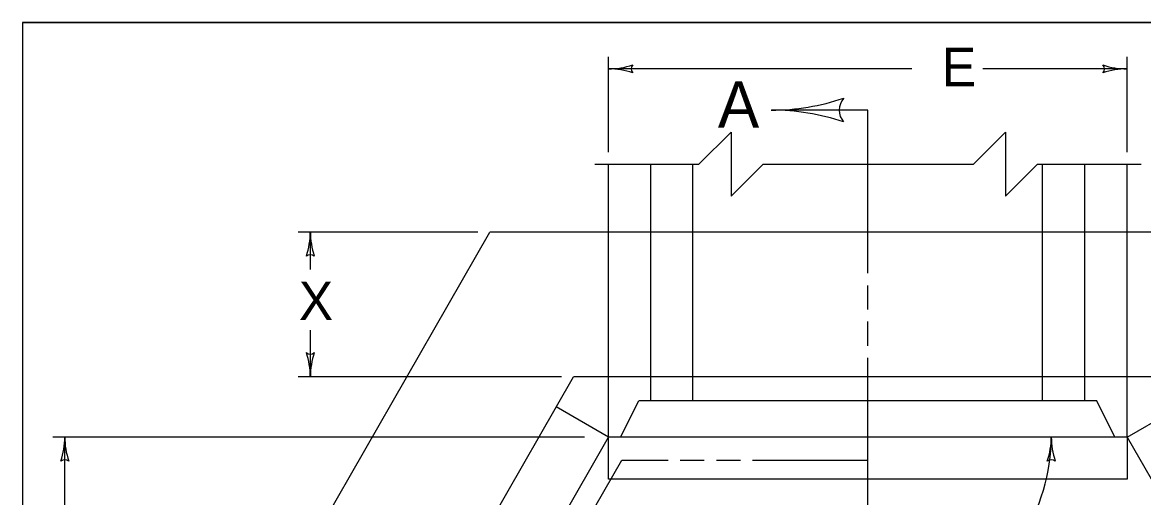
# Model space of a CAD drawing. Extents: x 1007 to 1035.5, y 1000.5 to 1021.5.
# Drawn here: x 1007 to 1012.81, y 1019.04 to 1021.5 of the extents above; entities that cross this region are included whole.
import ezdxf

# ---------------------------------------------------------------- set-up
doc = ezdxf.new("R2010")
doc.units = 0
for name, color, linetype in [('Level 1', 7, 'Continuous'), ('Level 10', 7, 'Continuous'), ('Level 11', 7, 'Continuous')]:
    doc.layers.add(name, color=color, linetype=linetype)

msp = doc.modelspace()

# ---------------------------------------------------------------- linework, layer by layer
at = {"layer": 'Level 1'}
for p, q in [((1010.0382, 1020.8278), (1010.0382, 1021.3216)), ((1012.7256, 1020.8278), (1012.7256, 1021.3216)), ((1011.6098, 1021.2591), (1010.0382, 1021.2591)), ((1012.7256, 1021.2591), (1011.9776, 1021.2591)), ((1011.3819, 1021.0455), (1010.8819, 1021.0455)), ((1011.3819, 1020.1996), (1011.3819, 1021.0455)), ((1010.0382, 1019.6636), (1010.0382, 1020.7653)), ((1010.2568, 1019.5387), (1010.2568, 1020.7653)), ((1010.4755, 1019.5387), (1010.4755, 1020.7653)), ((1012.2881, 1019.5387), (1012.2881, 1020.7653)), ((1012.5068, 1019.5387), (1012.5068, 1020.7653)), ((1012.7256, 1019.6636), (1012.7256, 1020.7653)), ((1007.3942, 1016.8802), (1009.423, 1020.4136)), ((1009.3605, 1020.4136), (1008.4298, 1020.4136)), ((1008.4923, 1020.4136), (1008.4923, 1020.2193)), ((1013.3406, 1020.4136), (1009.423, 1020.4136)), ((1011.3819, 1020.0121), (1011.3819, 1020.1371)), ((1011.3819, 1019.8246), (1011.3819, 1019.9496)), ((1008.4923, 1019.9054), (1008.4923, 1019.6636)), ((1011.3819, 1019.2312), (1011.3819, 1019.7621)), ((1008.0446, 1016.5068), (1009.8572, 1019.6636)), ((1009.7947, 1019.6636), (1008.4298, 1019.6636)), ((1012.9065, 1019.6636), (1009.8572, 1019.6636)), ((1010.0382, 1019.3512), (1010.0382, 1019.6636)), ((1012.7256, 1019.3512), (1012.7256, 1019.6636)), ((1010.0379, 1019.3513), (1009.7671, 1019.5068)), ((1010.1006, 1019.3512), (1010.1943, 1019.5387)), ((1012.5693, 1019.5387), (1010.1943, 1019.5387)), ((1012.6631, 1019.3512), (1012.5693, 1019.5387)), ((1012.7255, 1019.3511), (1012.9966, 1019.5068)), ((1009.9132, 1019.3512), (1007.157, 1019.3512)), ((1007.2195, 1018.1629), (1007.2195, 1019.3512)), ((1008.3157, 1016.3512), (1010.0382, 1019.3512)), ((1012.7256, 1019.3512), (1010.0382, 1019.3512)), ((1010.0382, 1019.1324), (1010.0382, 1019.3512)), ((1011.3819, 1017.916), (1011.3819, 1019.3512)), ((1012.7256, 1019.3512), (1014.4481, 1016.3512)), ((1012.7256, 1019.3512), (1012.7256, 1019.1324)), ((1009.8248, 1018.7413), (1010.1076, 1019.2312)), ((1010.1076, 1019.2312), (1010.3468, 1019.2312)), ((1010.4093, 1019.2312), (1010.5343, 1019.2312)), ((1010.5968, 1019.2312), (1010.7218, 1019.2312)), ((1010.7843, 1019.2312), (1011.3819, 1019.2312)), ((1012.7256, 1019.1324), (1010.0382, 1019.1324))]:
    msp.add_line(p, q, dxfattribs=at)
for points in [[(1009.9662, 1020.7653), (1010.5068, 1020.7653), (1010.6735, 1020.932), (1010.6735, 1020.5987), (1010.8402, 1020.7653), (1011.0902, 1020.7653)], [(1011.0902, 1020.7653), (1011.929, 1020.7653), (1012.0957, 1020.932), (1012.0957, 1020.5987), (1012.2623, 1020.7653), (1012.7994, 1020.7653)]]:
    msp.add_lwpolyline(points, dxfattribs=at)
for centre, radius, start, end in [((1010.0382, 1021.65), 0.3909, 269.98778, 270), ((1010.0382, 1021.65), 0.3909, 270, 288.66878), ((1010.0382, 1020.8681), 0.3909, 71.34716, 89.99389), ((1010.1868, 1021.259), 0.0313, 138.7746, 220.89129), ((1012.5769, 1021.2591), 0.0313, 318.7746, 40.89129), ((1012.7256, 1020.8681), 0.3909, 90, 108.66878), ((1012.7256, 1021.65), 0.3909, 251.34716, 269.99389), ((1012.7256, 1020.8681), 0.3909, 89.98778, 90), ((1010.8819, 1022.2174), 1.1719, 270, 288.66878), ((1011.3275, 1021.0454), 0.0938, 138.7746, 220.89129), ((1010.8819, 1022.2174), 1.1719, 269.98778, 270), ((1010.8819, 1019.8736), 1.1719, 71.34716, 89.99389), ((1008.1014, 1020.4136), 0.3909, 341.34716, 359.99389), ((1008.8833, 1020.4136), 0.3909, 179.98778, 180), ((1008.8833, 1020.4136), 0.3909, 180, 198.66878), ((1008.4923, 1020.2649), 0.0313, 48.7746, 130.89129), ((1008.4924, 1019.8122), 0.0313, 228.7746, 310.89129), ((1008.1014, 1019.6636), 0.3909, 0, 18.66878), ((1008.8833, 1019.6636), 0.3909, 161.34716, 179.99389), ((1008.1014, 1019.6636), 0.3909, 359.98778, 0), ((1006.8286, 1019.3512), 0.3909, 341.34716, 359.99389), ((1007.6104, 1019.3512), 0.3909, 179.98778, 180), ((1007.6104, 1019.3512), 0.3909, 180, 198.66878), ((1011.3819, 1019.3512), 0.951, 326.25328, 0), ((1011.942, 1019.3512), 0.3909, 341.34716, 359.99389), ((1012.7239, 1019.3512), 0.3909, 179.98778, 180), ((1012.7239, 1019.3512), 0.3909, 180, 198.66878), ((1007.2195, 1019.2025), 0.0313, 48.7746, 130.89129), ((1012.3329, 1019.2025), 0.0313, 48.7746, 130.89129)]:
    msp.add_arc(centre, radius, start, end, dxfattribs=at)
at = {"layer": 'Level 10'}
for q in [(1035.5, 1021.5), (1007, 1000.5)]:
    msp.add_line((1007, 1021.5), q, dxfattribs=at)
at = {"layer": 'Level 11'}
msp.add_lwpolyline([(1007, 1000.5), (1035.5, 1000.5), (1035.5, 1021.5), (1007, 1021.5)], close=True, dxfattribs=at)

# ---------------------------------------------------------------- texts
at = {"layer": 'Level 1'}
for s, height, p in [('E', 0.2, (1011.7648, 1021.1691)), ('A', 0.24, (1010.6048, 1020.9548)), ('X', 0.2, (1008.4325, 1019.9569))]:
    msp.add_text(s, height=height, dxfattribs=at).set_placement(p)

doc.saveas('drawing.dxf')
